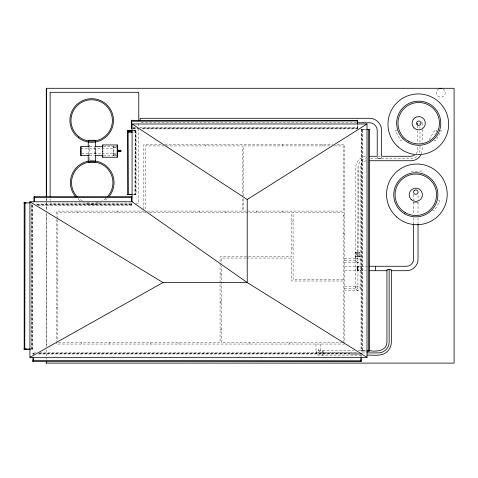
<?xml version="1.0" encoding="UTF-8"?>
<svg xmlns="http://www.w3.org/2000/svg" width="478" height="478" viewBox="0 0 478 478"><rect width="100%" height="100%" fill="white"/><g stroke="black" fill="none" stroke-linecap="round" stroke-linejoin="round"><path stroke-width="0.36" stroke-dasharray="2.39 1.79" d="M95.451 151.281L95.451 153.402L95.451 148.819L95.451 150.94M113.627 151.281L113.627 155.589L113.627 146.632L113.627 150.94M88.233 154.107L88.245 147.565M89.243 159.921L89.272 143.203M94.483 153.964L94.495 147.296M95.504 154.119L95.516 147.577M357.92 266.336L357.92 266.879M355.775 256.333L355.775 256.817L355.775 252.282M360.131 256.895L360.137 256.357M139.654 127.769L357.436 127.769L357.43 128.588L141.882 128.588M357.562 126.162L357.55 124.937M357.92 256.357L358.494 167.641M357.55 127.166L357.544 125.839M355.996 256.746L355.996 256.316M357.538 126.646L357.508 128.57M357.52 127.309L357.484 128.026L140.418 128.032M34.547 353.708L33.018 353.983L33.036 352.86L36.035 352.854M37.917 205.205L131.689 205.205L131.731 204.076L35.725 204.076M131.731 204.076L131.689 205.205M344.62 270.679L357.359 270.685L357.807 269.078A2.259 0.454 -90 0 0 357.765 267.393L357.389 266.27L357.012 267.369A2.259 0.454 -90 0 0 356.976 269.586L357.383 270.703L365.694 270.703M361.296 355.13L318.223 355.13C315.372 355.238 315.372 350.589 318.223 350.697L353.798 350.697M320.433 344.046L320.362 353.487L319.788 354.479L318.223 355.13M357.92 262.673C349.4 257.266 366.435 257.266 357.92 262.673L344.62 262.673M357.92 290.678C349.4 285.27 366.435 285.27 357.92 290.678L344.62 290.678M421.345 153.892L422.098 151.096L422.188 146.113M429.238 139.779L434.998 129.807L436.916 130.918L434.759 134.659M221.404 300.662L220.071 302.825L221.404 302.825M416.38 153.689L417.694 150.516L417.754 146.597M397.206 129.807L395.288 130.918L401.042 140.891L402.96 139.779M37.176 204.357L131.689 204.357L131.623 203.526M365.55 156.39C360.095 157.017 355.638 162.054 355.704 167.551L355.704 260.456M366.13 160.793C362.766 161.176 360.054 164.312 360.137 167.694L360.137 288.461M134.509 194.432L135.208 194.397L135.208 130.655L134.509 130.691M133.852 194.444L136.063 194.403L136.063 130.655L133.852 130.703M32.695 205.074L32.695 349.071L31.148 349.107M360.059 256.375L358.494 256.423L358.494 252.282M363.25 350.966L361.01 350.906L361.308 129.299L362.127 129.305L362.127 350.888L362.127 129.305M361.01 350.906L362.127 350.888M357.759 269.61L357.693 270.064M31.016 349.131L31.841 349.048L31.566 203.538M133.051 130.715L134.378 130.721M133.051 132.042L135.208 131.982L133.476 131.946M133.051 194.456L134.378 194.462M136.057 130.631L133.476 130.614M135.202 130.637L134.927 194.355L136.063 194.403M357.359 270.685L357.92 270.679M31.566 349.03L32.695 349.071M356.654 122.732L140.084 122.732L140.084 122.087M132.938 127.769L135.919 127.769M132.962 128.032L135.943 128.032M132.932 128.588L138.154 128.588M132.962 128.881L138.178 128.881M141.912 128.881L357.46 128.881M364.851 129.407L366.011 129.407M161.002 144.589L143.836 144.589L143.836 208.862M164.737 144.589L332.676 144.589M337.157 144.589L344.62 144.589L344.62 342.559M163.834 145.921L145.163 145.921L145.163 209.597M165.997 145.921L242.232 145.921L242.232 197.008M329.898 145.921L243.565 145.921L243.565 196.267M334.361 145.921L343.294 145.921L343.294 211.079L243.565 211.079L243.565 197.008M89.637 146.632L94.728 146.632M103.445 146.632L117.259 146.698M113.627 147.063L117.259 147.063M113.627 147.708L117.259 147.708M80.913 148.819L101.264 148.819M101.993 148.819L113.627 148.819M81.642 153.402L101.264 153.402M101.993 153.402L113.627 153.402M113.627 153.641L117.259 153.641M113.627 154.514L117.259 154.514M113.627 155.159L117.259 155.159M89.637 155.589L94.728 155.589M103.445 155.589L117.259 155.589M377.955 156.294L380.906 156.294M370.665 158.511L377.512 158.511M381.348 158.511L411.104 158.511A8.867 8.867 0 0 0 417.372 155.918M411.122 171.1L422.636 171.1L422.636 172.576M131.319 203.114L50.124 203.114L50.124 198.657M135.788 203.114L138.769 203.114L138.769 128.002M37.218 204.895L131.737 204.895M143.836 211.079L56.518 211.079L56.518 216.283M147.385 211.079L242.232 211.079L242.232 197.749M145.754 212.405L57.85 212.405L57.85 219.115M149.375 212.405L343.294 212.405L343.294 342.714M343.294 215.506L344.62 215.506M291.765 221.272L293.098 221.272M343.294 233.527L344.62 233.527M291.765 247.867L293.098 247.867M355.704 252.282L360.137 252.282M245.847 258.06L221.404 258.06L221.404 263.259M246.588 258.06L291.765 258.06L291.765 281.01L343.294 281.01M344.62 258.24L357.92 258.24M344.62 260.456L357.92 260.456M344.62 266.252L367.403 266.27M220.071 274.067L221.404 274.067M343.294 279.678L293.098 279.678L293.098 212.405M56.518 281.01L57.85 281.01M344.62 286.244L357.92 286.244M344.62 288.461L357.92 288.461L357.92 167.623A9.112 9.112 0 0 1 365.837 158.588M56.518 307.605L57.85 307.605M220.071 329.42L221.404 329.42M58.591 342.714L220.071 342.714L220.071 256.728L291.765 256.728L291.765 212.405M342.547 342.714L221.404 342.714L221.404 266.061M344.62 344.046L56.518 344.046L56.518 341.818M358.237 350.697L366.375 350.697M364.851 350.989L366.011 350.989M323.134 351.802L322.955 350.989A2.312 0.496 90 0 0 322.471 350.989L322.297 351.802A2.175 0.466 -90 0 0 322.297 354.019L322.471 354.831A2.312 0.496 -90 0 0 322.955 354.831L322.955 351.802A2.217 1.022 -90 0 1 322.955 354.019M39.764 352.854L357.263 352.854M357.442 352.913L318.223 352.913L318.223 349.06M361.912 352.913L366.375 352.913M33.012 353.164L34.506 353.164M38.975 353.164L349.765 353.164M39.017 353.708L349.806 353.708M38.234 353.983L349.771 353.983M363.734 129.401L364.959 129.395M363.734 350.983L364.959 350.977M362.73 129.395L364.057 129.389M362.73 350.977L364.057 350.971M363.25 129.383L361.01 129.323M362.587 129.371L361.87 129.341M362.587 350.954L361.864 350.906M355.775 256.375L357.347 256.423L357.347 252.282M318.223 350.697L319.788 351.342L320.433 352.913M440.071 130.177L441.349 130.918L435.589 140.891L433.671 139.779M438.631 200.276L439.909 201.017L434.149 210.989L432.231 209.878M421.787 121.938L422.026 122.547M417.969 124.196L417.742 123.665L417.706 124.238M422.092 123.043L422.176 127.363M419.875 123.067L419.911 123.718M422.014 122.47L422.104 123.115M131.689 204.357L131.641 203.001M33.054 352.854L33.113 354.533M33.054 353.708L33.09 354.407M361.033 355.058L361.039 355.865M359.838 256.316L359.844 256.746L359.838 252.282M417.73 125.606L417.748 128.397M419.953 126.437L419.965 128.391M361.057 355.536L361.045 356.767M360.059 256.333L360.059 256.817M355.704 256.357L355.704 288.461M422.182 129.454L422.188 142.51M417.754 130.572L417.754 142.868M419.971 131.695L419.971 142.468M419.971 146.059L419.971 149.65A8.867 8.867 0 0 1 419.296 153.038M418.023 195.568L418.023 200.318M418.023 202.134L418.023 214.742M418.023 217.705L418.023 224.385M413.59 194.373L413.59 200.324M413.59 202.14L413.59 214.712M413.59 217.669L413.59 222.85M381.647 157.035L381.647 158.511M377.214 157.035L377.214 158.511M361.308 129.299L361.308 350.888M359.486 252.282L359.486 256.304L356.349 256.304L356.349 252.282M355.996 252.282L355.996 256.746M322.459 144.589L322.459 145.921M316.006 344.046L316.006 352.913M289.77 342.714L289.77 344.046M282.904 211.079L282.904 212.405M282.57 144.589L282.57 145.921M256.31 211.079L256.31 212.405M249.88 342.714L249.88 344.046M225.825 211.079L225.825 212.405M205.887 144.589L205.887 145.921M199.23 211.079L199.23 212.405M178.969 342.714L178.969 344.046M150.809 342.714L150.809 344.046M138.769 123.545L138.769 127.262M135.752 130.608L135.752 194.355M117.767 211.079L117.767 212.405M109.695 342.714L109.695 344.046M81.589 342.714L81.589 344.046M77.872 211.079L77.872 212.405M57.85 219.85L57.85 341.973M56.518 219.247L56.518 341.077M46.324 349.663L46.324 359.372M32.385 205.026L32.385 349.024M31.847 204.327L31.847 349.071M443.016 88.896A4.433 4.433 0 0 1 444.199 95.582A4.433 4.433 0 0 1 437.406 95.582A4.433 4.433 0 0 1 438.589 88.896M105.847 198.233A20.709 20.709 0 0 1 101.951 200.921M98.205 202.463A20.709 20.709 0 0 1 86.829 202.63M82.431 200.885A20.709 20.709 0 0 1 78.547 198.185M107.102 198.585A21.809 21.809 0 0 1 104.312 200.79M100.535 202.797A21.809 21.809 0 0 1 83.841 202.774M80.071 200.748A21.809 21.809 0 0 1 77.293 198.531M46.324 213.009L46.324 346.675L46.324 213.009M46.324 198.071L46.324 210.021L46.324 198.071M357.92 266.533L357.622 269.58L357.873 270.399L358.53 270.399C357.168 269.592 357.174 267.351 358.56 266.563L357.92 266.563M357.598 267.901C360.484 277.533 364.935 261.131 357.598 267.901M413.661 202.845L418.023 202.869L413.661 202.845M417.67 123.163L417.754 123.73L417.67 123.163"/><path stroke-width="0.72" d="M46.324 88.299L46.324 196.578L46.324 88.299L454.1 88.299L454.1 363.107L46.037 363.107M88.908 155.589L80.913 155.589L80.913 151.281M80.913 150.94L80.913 146.632L88.908 146.632M120.892 151.478L117.259 151.478L117.259 157.262L102.722 157.262L102.722 151.448M102.722 147.063L102.722 146.632L95.451 146.632M102.722 146.435L102.722 144.959L117.259 144.959L117.259 157.262M117.259 150.122L117.259 144.959M88.221 162.102L88.233 154.83M88.245 146.836L88.257 140.293L95.528 140.305L95.516 146.848M95.492 161.385L95.504 154.842M33.102 359.414L33.036 361.649L33.018 360.531L360.968 360.8L361.033 359.414M33.125 358.924L33.113 357.699M34.123 199.135L34.135 201.292M34.159 197.982L34.219 196.41L34.147 198.645M131.558 124.937L131.558 127.166M131.575 126.162L131.581 123.886M131.611 199.135L131.623 201.292M34.237 197.528L131.731 197.528L131.707 196.41L131.659 196.721M361.039 358.602L360.968 361.649L360.95 360.531M361.057 358.924L361.045 357.699M33.113 359.934L33.107 358.602M34.141 199.457L34.135 198.131M131.629 199.457L131.623 198.131M131.635 198.645L131.641 197.306M131.546 126.646L131.468 128.881L131.528 127.309M33.09 360.077L33.018 360.531M131.653 197.982L131.731 197.528M357.52 121.639L357.484 120.94L131.444 121.221L131.492 120.092L131.558 123.103M131.444 121.221L131.528 121.639M357.436 121.221L357.484 120.092L357.538 122.296M375.332 266.563L375.421 266.27L375.326 270.399M420.706 155.189C418.782 158.541 415.041 160.722 411.182 160.728L370.038 160.728M29.923 357.341L163.004 282.552L247.222 282.552L247.222 199.529L367.002 123.981L367.002 357.341L29.923 357.341L29.923 201.77L132.083 201.77L247.222 282.552L367.002 357.341M414.426 155.398L411.032 156.294L381.647 156.294L381.647 130.452C381.755 123.969 375.977 118.197 369.494 118.299L140.084 118.299L140.084 119.942M132.018 130.614L127.268 130.631L129.502 130.703M128.839 130.691L128.116 130.637L128.385 194.355L127.268 194.379L129.502 194.45M128.385 194.355L128.839 194.432M25.471 349.107L24.748 349.048L25.017 202.791L23.9 202.809L26.135 202.881M25.017 202.791L25.471 202.869M25.017 349.03L23.9 349.048L26.947 349.131M368.257 350.954L369.805 350.924L368.675 350.888L368.675 129.305L369.805 129.341L366.793 129.389M367.6 129.383L368.675 129.305M367.6 350.966L368.675 350.888M30.49 202.881L25.615 202.899M29.684 349.125L30.49 349.119M366.793 350.971L368.126 350.977M28.782 349.131L30.012 349.143M131.438 120.402L357.43 120.402M357.401 122.732L369.351 122.732C373.569 122.613 377.333 126.383 377.214 130.596L377.214 156.294L369.888 156.294M132.083 201.77L132.083 123.981L367.002 123.981M132.149 130.721L128.982 130.721M132.018 131.946L128.385 131.946L132.149 132.048M117.259 150.277L120.892 150.277L120.892 151.52L117.259 151.52M117.259 150.319L120.892 150.319M95.451 155.589L102.722 155.589M378.325 158.511L380.542 158.511M131.109 194.48L132.263 194.48M34.243 196.703L131.731 196.703M369.894 266.27L406.431 266.27C410.273 266.383 413.703 262.954 413.59 259.112L413.59 223.59M386.995 269.61L391.279 269.61M369.882 270.703L387.288 270.703M390.998 270.703L406.581 270.703C412.681 270.799 418.125 265.362 418.023 259.255L418.023 224.385M27.742 349.149L28.901 349.149M370.074 350.697C376.622 351.987 387.037 350.744 386.923 341.991L386.923 270.333M367.122 352.913L378.289 352.913A10.851 10.851 0 0 0 389.14 342.063L389.14 269.61M350.517 353.983L360.95 353.983L360.944 353.164M367.229 355.13C373.91 354.855 382.286 356.821 387.533 351.306C389.929 348.886 391.333 345.54 391.351 342.134L391.351 270.333M33.012 361.356L360.944 361.356M88.705 162.102L95.486 162.114M129.986 194.474L131.217 194.462M27.849 349.131L25.615 349.131M128.982 194.462L130.315 194.456M29.923 201.77L163.004 282.552M132.083 123.981L247.222 199.529M357.55 121.771L357.55 123.999M131.558 121.771L131.558 123.999M357.562 122.768L357.574 123.886M369.494 129.299L369.494 350.882M138.769 120.57L138.769 92.308L50.124 92.308L50.124 196.422M131.605 200.252L131.605 201.411M127.56 130.608L127.56 194.355M102.722 144.959L102.722 151.574M102.722 156.21L102.722 157.262M80.913 146.632L80.913 155.589M46.324 361.613L46.324 363.107M34.117 200.252L34.117 201.411M24.193 202.791L24.193 349.024M439.658 88.454A4.433 4.433 0 0 1 441.953 88.454M77.083 196.763A20.709 20.709 0 0 1 77.771 167.808A20.709 20.709 0 0 1 106.731 167.862A20.709 20.709 0 0 1 107.317 196.816M75.799 196.984A21.809 21.809 0 0 1 76.833 167.186A21.809 21.809 0 0 1 106.63 166.266A21.809 21.809 0 0 1 109.504 195.944M414.229 190.608L413.882 191.057A2.133 2.133 0 0 0 413.894 193.231L414.713 194.02A2.253 2.253 0 0 0 416.93 194.002L417.736 193.202A2.133 2.133 0 0 0 417.718 191.033L416.906 190.244A2.253 2.253 0 0 0 414.689 190.256L414.229 190.608M417.18 124.8A2.217 2.217 0 0 0 420.873 123.766A2.217 2.217 0 0 0 418.13 121.083A2.217 2.217 0 0 0 417.18 124.8M396.668 216.988A30.335 30.335 0 0 0 446.577 200.563A30.335 30.335 0 0 0 407.393 165.549A30.335 30.335 0 0 0 396.668 216.988M404.776 213.899A22.066 22.066 0 0 0 437.872 194.791A22.066 22.066 0 0 0 404.776 175.683A22.066 22.066 0 0 0 404.776 213.899M405.446 212.74A20.721 20.721 0 0 0 436.534 194.791A20.721 20.721 0 0 0 405.446 176.842A20.721 20.721 0 0 0 405.446 212.74M411.11 199.493A6.65 6.65 0 0 0 422.229 196.512A6.65 6.65 0 0 0 414.085 188.368A6.65 6.65 0 0 0 411.11 199.493M398.102 146.889A30.335 30.335 0 0 0 448.017 130.458A30.335 30.335 0 0 0 408.827 95.451A30.335 30.335 0 0 0 398.102 146.889M403.103 138.823A22.066 22.066 0 0 0 440.017 128.929A22.066 22.066 0 0 0 412.992 101.904A22.066 22.066 0 0 0 403.103 138.823M408.343 141.165A20.721 20.721 0 0 0 439.425 123.216A20.721 20.721 0 0 0 408.343 105.274A20.721 20.721 0 0 0 408.343 141.165M414.002 127.919A6.65 6.65 0 0 0 425.127 124.937A6.65 6.65 0 0 0 416.983 116.799A6.65 6.65 0 0 0 414.002 127.919M78.392 137.76A21.809 21.809 0 0 0 113.31 123.366A21.809 21.809 0 0 0 83.387 100.32A21.809 21.809 0 0 0 78.392 137.76M79.061 136.887A20.709 20.709 0 0 0 112.222 123.222A20.709 20.709 0 0 0 83.805 101.336A20.709 20.709 0 0 0 79.061 136.887"/></g></svg>
